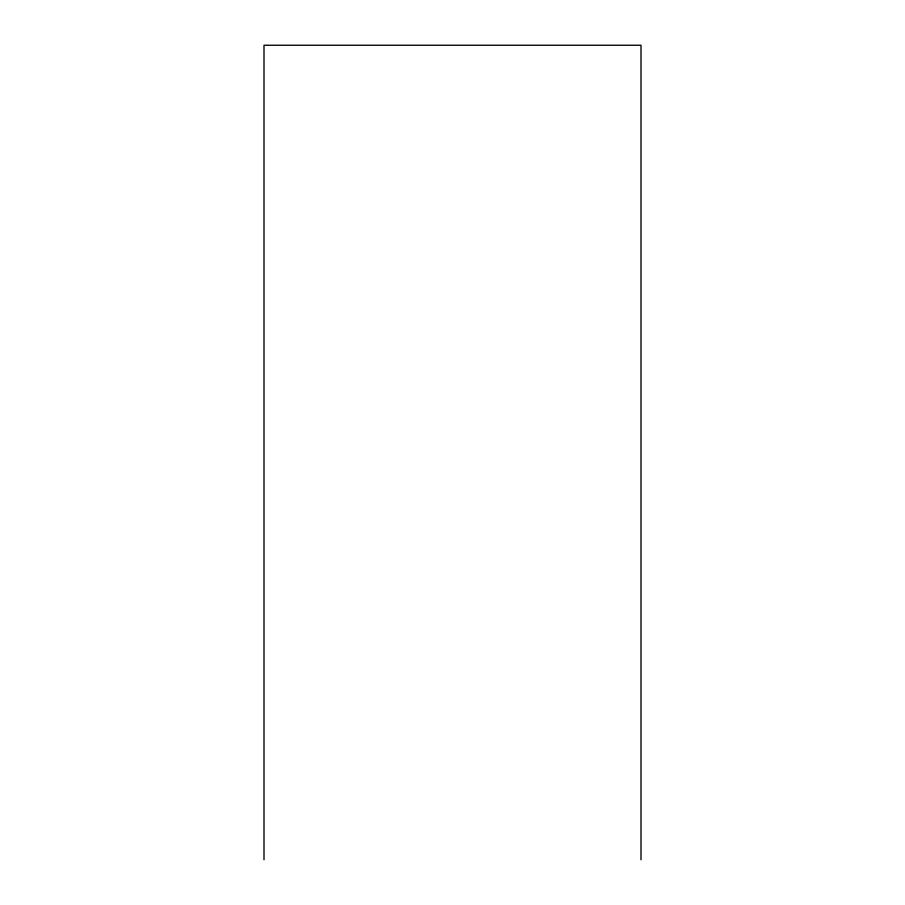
<?xml version="1.0" encoding="UTF-8"?>
<svg xmlns="http://www.w3.org/2000/svg" width="905" height="905" viewBox="0 0 905 905"><rect width="100%" height="100%" fill="white"/><g stroke="black" fill="none" stroke-linecap="round" stroke-linejoin="round"><path stroke-width="1.36" d="M641 859.75L641 45.25L264 45.25L264 859.75"/></g></svg>
